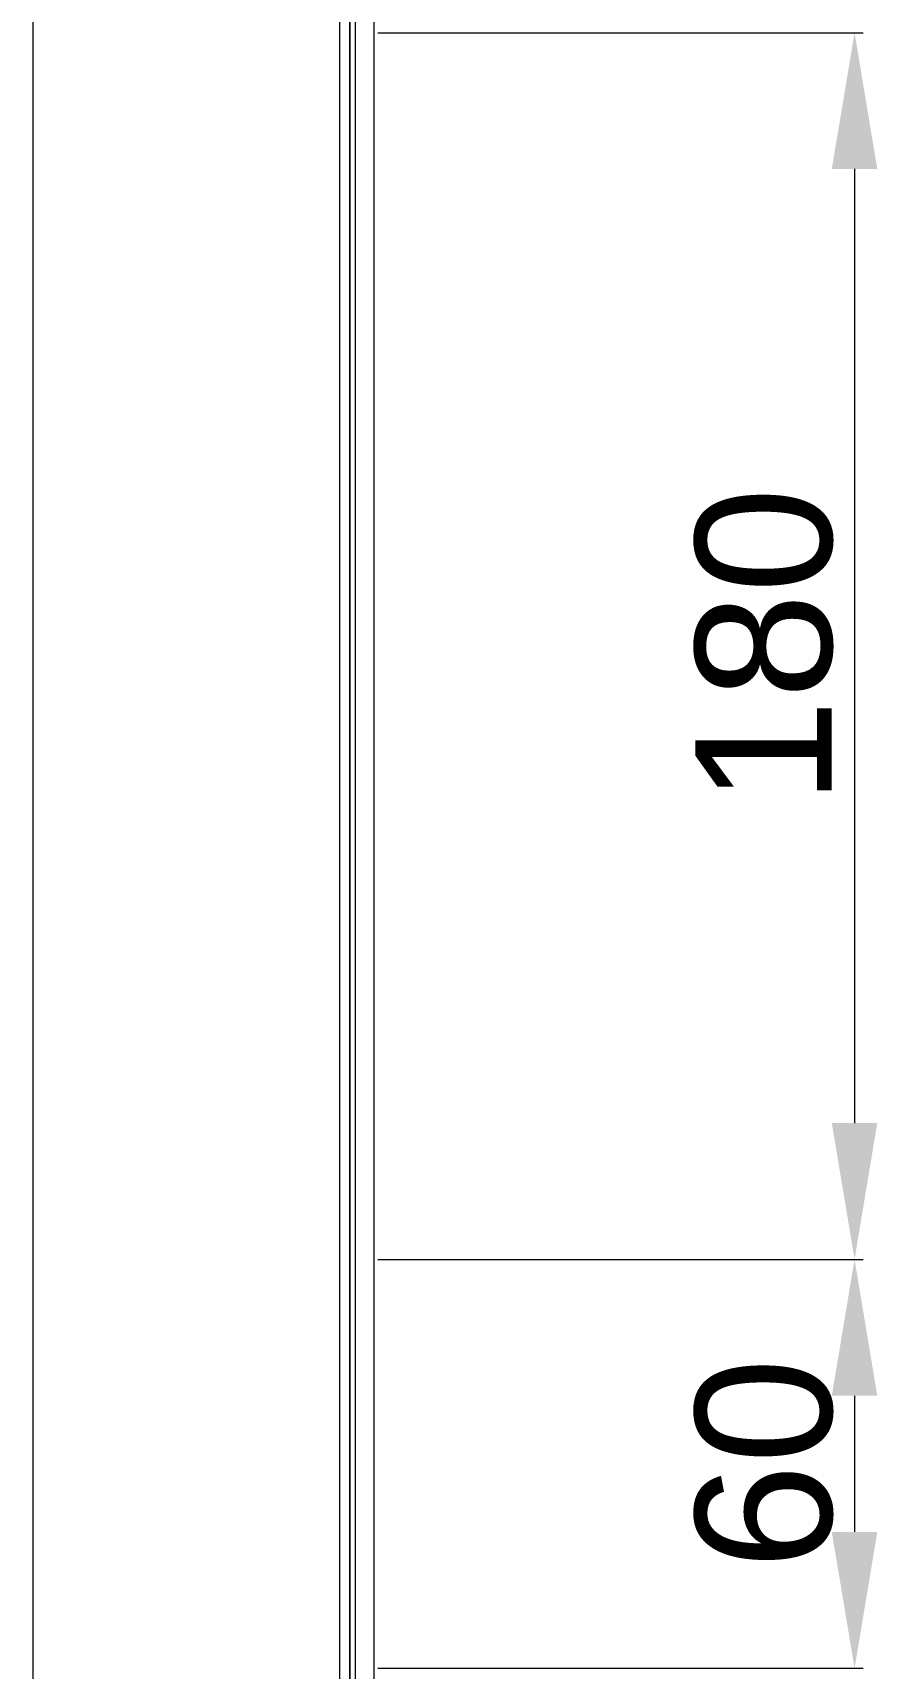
# Model space of a CAD drawing. Header units: millimetres. Extents: x 4137 to 6698, y 1400 to 3585.
# Drawn here: x 6573.9 to 6697.8, y 2880.8 to 3120.8 of the extents above; entities that cross this region are included whole.
import ezdxf

# ---------------------------------------------------------------- set-up
doc = ezdxf.new("R2010")
doc.units = ezdxf.units.MM
doc.layers.add('000-PI-ORMAR', color=2, linetype='Continuous')
doc.layers.add('000-PI_TEXT', color=7, linetype='Continuous')
doc.styles.get("Standard").update_dxf_attribs({"font": 'arial.ttf'})

msp = doc.modelspace()

# ---------------------------------------------------------------- linework, layer by layer
at = {"layer": '000-PI-ORMAR', "color": 0, "linetype": 'ByBlock', "lineweight": 0}
for p, q in [((6618.95, 3457.78), (6618.95, 1473.28)), ((6620.45, 3457.78), (6620.45, 1473.28)), ((6620.46, 1473.28), (6620.46, 3457.78)), ((6621.23, 3437.28), (6621.23, 1486.28)), ((6623.95, 3437.28), (6623.95, 1486.28)), ((6573.95, 3405.78), (6573.95, 1515.78))]:
    msp.add_line(p, q, dxfattribs=at)
at = {"layer": '000-PI_TEXT', "color": 0, "linetype": 'ByBlock', "lineweight": 0, "ltscale": 0.25}
for p, q in [((6624.57, 3120.78), (6695.72, 3120.78)), ((6694.47, 3100.78), (6694.47, 2960.77)), ((6624.57, 2940.77), (6695.72, 2940.77)), ((6624.57, 2940.77), (6695.72, 2940.77)), ((6694.47, 2920.77), (6694.47, 2900.77)), ((6624.57, 2880.77), (6695.72, 2880.77))]:
    msp.add_line(p, q, dxfattribs=at)
at = {"layer": '000-PI_TEXT', "color": 0, "linetype": 'ByBlock', "ltscale": 0.25}
for points in [[(6691.13, 3100.78), (6697.8, 3100.78), (6694.47, 3120.78)], [(6691.13, 2960.77), (6697.8, 2960.77), (6694.47, 2940.77)], [(6691.13, 2920.77), (6697.8, 2920.77), (6694.47, 2940.77)], [(6691.13, 2900.77), (6697.8, 2900.77), (6694.47, 2880.77)]]:
    msp.add_solid(points, dxfattribs=at)

# ---------------------------------------------------------------- texts
at = {"layer": '000-PI_TEXT', "color": 0, "linetype": 'ByBlock', "lineweight": 0, "ltscale": 0.25, "char_height": 20, "attachment_point": 5, "rotation": 90}
for s, insert in [('180', (6681.25, 3030.77)), ('60', (6681.25, 2910.77))]:
    msp.add_mtext(s, dxfattribs=dict(at, insert=insert))

doc.saveas('drawing.dxf')
